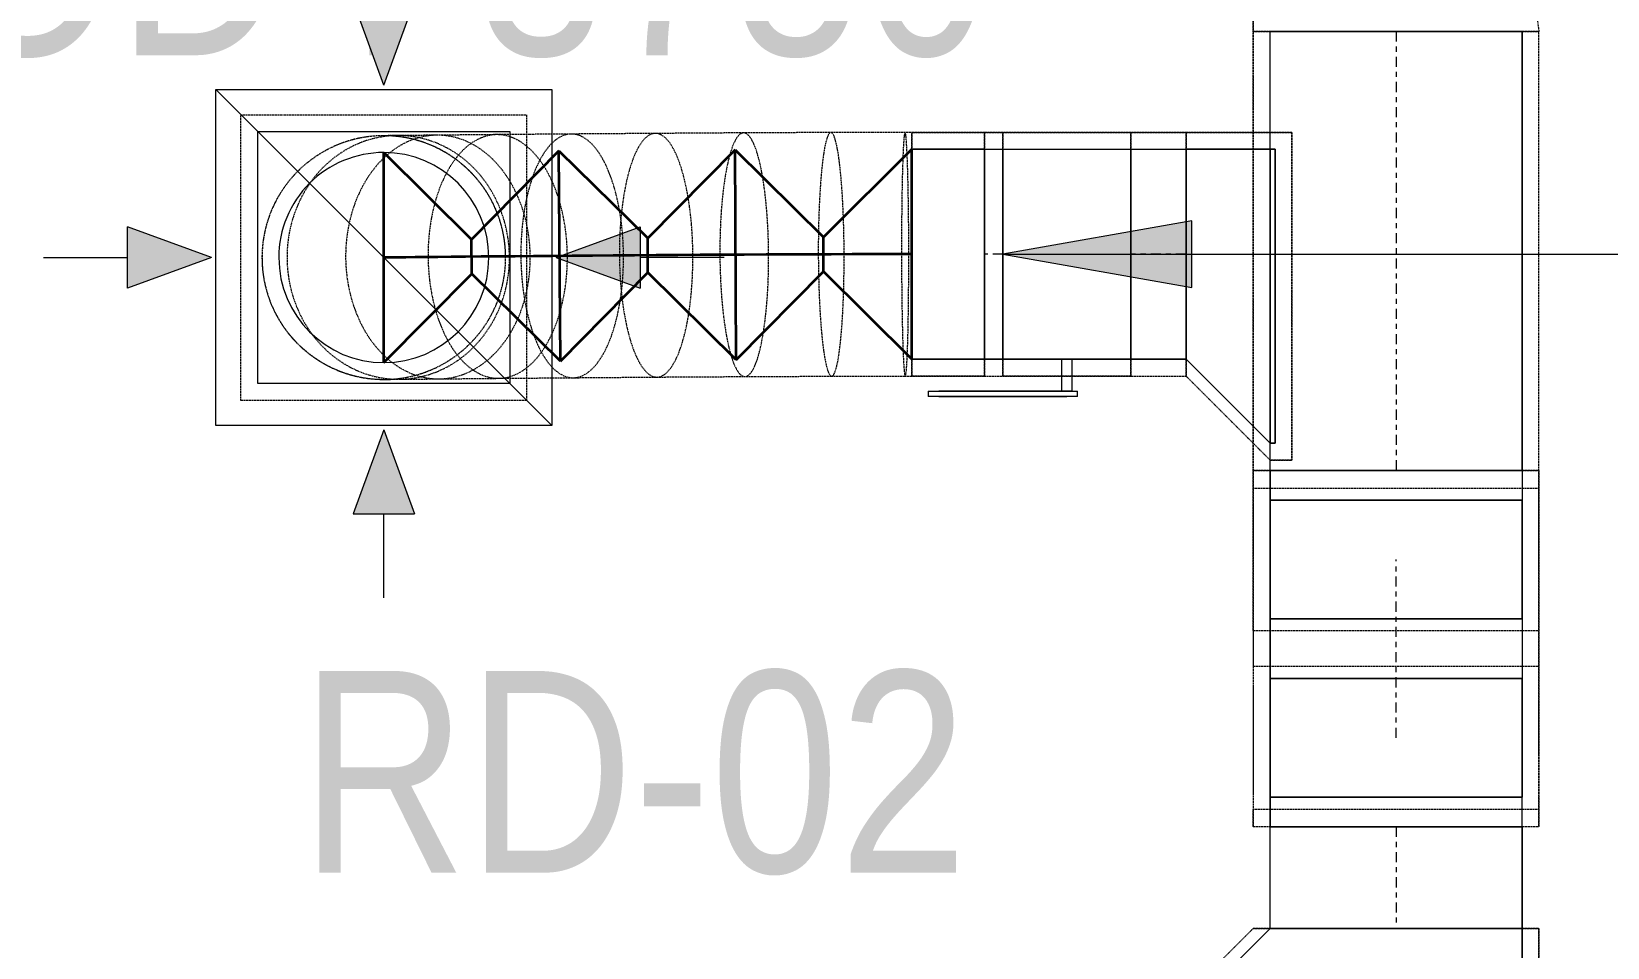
# Model space of a CAD drawing. Header units: inches. Extents: x -83664 to 20107, y -47222 to 19398.
# Drawn here: x -13098 to -11222, y -9261 to -8171 of the extents above; entities that cross this region are included whole.
import ezdxf

# ---------------------------------------------------------------- set-up
doc = ezdxf.new("R2010")
doc.units = ezdxf.units.IN
doc.header["$MEASUREMENT"] = 0
doc.linetypes.add('Center', pattern=[29.999999, 12, -6, 6, -6])
doc.linetypes.add('Hidden 0_50', pattern=[1.0584, 0.5292, -0.5292])
for name, color, linetype, lineweight in [('A-DETL-GENF', 7, 'Continuous', 9), ('G-ANNO-TEXT', 7, 'Continuous', 9), ('M-HVAC-CDFF', 7, 'Continuous', 9), ('M-HVAC-DUCT-CNTR', 7, 'Center', 9), ('M-HVAC-DUCT-IDEN', 7, 'Continuous', 18)]:
    doc.layers.add(name, color=color, linetype=linetype, lineweight=lineweight)
doc.layers.add('M-HVAC-DUCT', color=7, linetype='Continuous', lineweight=9, true_color=0xffe97f)
doc.layers.add('M-HVAC-DUCT-PATT', color=7, linetype='Continuous', lineweight=35, true_color=0x007f00)
doc.styles.add('Arial Narrow_21', font='ARIALN.TTF', dxfattribs={"height": 240})

# ---------------------------------------------------------------- blocks, each defined once
blk = doc.blocks.new('M_Rectangular Tap - Beveled - Standard-7235949-FIRST FLOOR AC CONDITIONING LAYOUT - PART A')
at = {"layer": 'M-HVAC-DUCT', "color": 6, "true_color": 0xff00ff}
for p, q in [((100, 150), (-6.096, 150)), ((-6.096, 150), (100, 150)), ((-6.096, 150), (-6.096, -250)), ((-6.096, -250), (-6.096, 150)), ((100, 150), (100, -150)), ((100, -150), (100, 150)), ((0, -250), (100, -150)), ((0, -250), (100, -150)), ((-6.096, -250), (0, -250)), ((0, -250), (-6.096, -250))]:
    blk.add_line(p, q, dxfattribs=at)
blk = doc.blocks.new('M_Rec Tap - Beveled - Standard-V107-FIRST FLOOR AC CONDITIONING LAYOUT - PART A')
at = {"layer": 'M-HVAC-DUCT', "color": 6, "true_color": 0xff00ff}
for p, q in [((100, 125), (-6.096, 125)), ((-6.096, 125), (100, 125)), ((-6.096, 125), (-6.096, -225)), ((-6.096, -225), (-6.096, 125)), ((100, 125), (100, -125)), ((100, -125), (100, 125)), ((0, -225), (100, -125)), ((0, -225), (100, -125)), ((-6.096, -225), (0, -225)), ((0, -225), (-6.096, -225))]:
    blk.add_line(p, q, dxfattribs=at)
blk = doc.blocks.new('TEMW-ME-DMP-Volume Control Damper - Standard-7399637-FIRST FLOOR AC CONDITIONING LAYOUT - PART A')
at = {"layer": 'M-HVAC-DUCT', "color": 6, "true_color": 0xff00ff}
for p, q in [((-165.1, 163.1), (-165.1, 169.4)), ((-152.4, 169.4), (-165.1, 169.4)), ((0, 169.4), (-152.4, 169.4)), ((-152.4, 169.4), (0, 169.4)), ((12.7, 169.4), (0, 169.4)), ((12.7, 169.4), (12.7, 163.1)), ((-165.1, 163.1), (-152.4, 163.1)), ((0, 163.1), (-152.4, 163.1)), ((-152.4, 163.1), (0, 163.1)), ((-6.4, 125), (-6.4, 163.1)), ((6.3, 163.1), (-6.4, 163.1)), ((6.3, 163.1), (-6.4, 163.1)), ((0, 163.1), (12.7, 163.1)), ((6.3, 163.1), (6.3, 125)), ((-76.2, 125), (-76.2, -125)), ((-76.2, -125), (-76.2, 125)), ((76.2, 125), (-76.2, 125)), ((-76.2, 125), (76.2, 125)), ((-76.2, 125), (76.2, 125)), ((-6.4, 125), (6.3, 125)), ((-6.4, 125), (6.3, 125)), ((76.2, 125), (76.2, -125)), ((76.2, -125), (76.2, 125)), ((-76.2, -125), (76.2, -125)), ((-76.2, -125), (76.2, -125)), ((-76.2, -125), (76.2, -125))]:
    blk.add_line(p, q, dxfattribs=at)
blk = doc.blocks.new('GCE-AT-Return Air Rectangular Diffuser - 300X300-7590694-FIRST FLOOR AC CONDITIONING LAYOUT - PART A')
at = {"layer": 'A-DETL-GENF', "true_color": 0xff00ff}
for points in [[(0, 205), (36.4, 305), (-36.4, 305)], [(-305, -36.4), (-205, 0), (-305, 36.4)], [(305, -36.4), (305, 36.4), (205, 0)], [(36.4, -305), (0, -205), (-36.4, -305)]]:
    blk.add_hatch(color=6, dxfattribs=at).paths.add_polyline_path(points)
at = {"layer": 'A-DETL-GENF', "color": 6, "true_color": 0xff00ff}
for p, q in [((0, 405), (0, 305)), ((0, 205), (-36.4, 305)), ((-36.4, 305), (36.4, 305)), ((0, 205), (36.4, 305)), ((-200, 200), (200, 200)), ((-200, -200), (-200, 200)), ((-200, 200), (200, -200)), ((200, 200), (200, -200)), ((-205, 0), (-305, 36.4)), ((-305, -36.4), (-305, 36.4)), ((205, 0), (305, 36.4)), ((305, 36.4), (305, -36.4)), ((405, 0), (305, 0)), ((-405, 0), (-305, 0)), ((-205, 0), (-305, -36.4)), ((205, 0), (305, -36.4)), ((200, -200), (-200, -200)), ((0, -205), (-36.4, -305)), ((0, -205), (36.4, -305)), ((-36.4, -305), (36.4, -305)), ((0, -405), (0, -305))]:
    blk.add_line(p, q, dxfattribs=at)
blk = doc.blocks.new('M_Rec to Rnd Transition - Angle - 60 Degree-V108-FIRST FLOOR AC CONDITIONING LAYOUT - PART A')
at = {"layer": 'M-HVAC-DUCT', "color": 6, "true_color": 0xff00ff}
for p, q in [((0, 125), (86.6, 125)), ((86.6, 125), (0, 125)), ((0, 125), (0, -125)), ((0, -125), (0, 125)), ((86.6, 0), (86.6, 125)), ((86.6, 0), (86.6, 125)), ((86.6, -125), (86.6, 0)), ((86.6, -125), (86.6, 0)), ((0, -125), (86.6, -125)), ((86.6, -125), (0, -125))]:
    blk.add_line(p, q, dxfattribs=at)
blk = doc.blocks.new('M_Rectangular to Round Transition - Angle - 45 Degree-V18-FIRST FLOOR AC CONDITIONING LAYOUT - PART A')
at = {"layer": 'M-HVAC-DUCT', "color": 6, "true_color": 0xff00ff}
for p, q in [((132090.8, 96619.9), (132090.8, 96919.9)), ((132090.8, 96919.9), (132390.8, 96919.9)), ((132390.8, 96919.9), (132390.8, 96619.9)), ((132390.8, 96619.9), (132090.8, 96619.9))]:
    blk.add_line(p, q, dxfattribs=at)
for start, end in [(90, 180), (0, 90), (180, 270), (270, 0)]:
    blk.add_arc((132240.8, 96769.9), 125, start, end, dxfattribs=at)
blk = doc.blocks.new('M_Rectangular Elbow - Radius - 0_75 W-7332053-FIRST FLOOR AC CONDITIONING LAYOUT - PART A')
at = {"layer": 'M-HVAC-DUCT', "color": 6, "true_color": 0xff00ff}
for p, q in [((139833.4, 89290.2), (139833.4, 89431.6)), ((139833.4, 89431.6), (140133.4, 89431.6)), ((139833.4, 89254.9), (139833.4, 89431.6)), ((140133.4, 89431.6), (140133.4, 89290.2)), ((140133.4, 89254.9), (140133.4, 89431.6)), ((140133.4, 89290.2), (139833.4, 89290.2)), ((139833.4, 89290.2), (139833.4, 89254.9)), ((140133.4, 89254.9), (140133.4, 89290.2)), ((139833.4, 89254.9), (140133.4, 89254.9)), ((140133.4, 89254.9), (139833.4, 89254.9))]:
    blk.add_line(p, q, dxfattribs=at)
blk = doc.blocks.new('TEMW-SMBZ-HO-BM-HVAC-00002_rvt-1-FIRST FLOOR AC CONDITIONING LAYOUT - PART A')
at = {"layer": 'M-HVAC-DUCT', "color": 6, "linetype": 'Hidden 0_50', "true_color": 0xff00ff}
for p, q in [((139813.4, 90576.4), (139813.4, 90201.4)), ((139813.4, 90201.4), (139813.4, 90576.4)), ((140103.4, 90576.4), (140153.4, 90201.4)), ((140103.4, 90576.4), (140153.4, 90201.4)), ((139813.4, 90201.4), (140153.4, 90201.4)), ((140153.4, 90201.4), (139813.4, 90201.4)), ((139813.4, 90201.4), (140153.4, 90201.4)), ((140153.4, 90201.4), (139813.4, 90201.4)), ((139813.4, 90201.4), (139813.4, 89679.1)), ((139813.4, 89679.1), (139813.4, 90201.4)), ((140153.4, 89679.1), (140153.4, 90201.4)), ((140153.4, 89679.1), (140153.4, 90201.4)), ((138608.5, 89762.4), (138608.5, 90102.4)), ((138608.5, 90102.4), (138948.5, 90102.4)), ((138948.5, 90102.4), (138948.5, 89762.4)), ((139206.8, 90080.8), (139101.7, 90080.1)), ((139310.6, 90081.2), (139206.8, 90080.8)), ((139398.9, 90081.4), (139310.6, 90081.2)), ((139407, 90081.4), (139398.9, 90081.4)), ((139407, 89791.4), (139407, 90081.4)), ((139407, 89791.4), (139407, 90081.4)), ((139493.6, 90081.4), (139407, 90081.4)), ((139407, 90081.4), (139493.6, 90081.4)), ((139407, 90081.4), (139407, 89936.4)), ((139407, 90081.4), (139407, 89936.4)), ((139493.6, 90081.4), (139493.6, 89791.4)), ((139493.6, 89791.4), (139493.6, 90081.4)), ((139515.5, 90081.4), (139493.6, 90081.4)), ((139493.6, 90081.4), (139515.5, 90081.4)), ((139493.6, 90081.4), (139493.6, 89791.4)), ((139493.6, 89791.4), (139493.6, 90081.4)), ((139515.5, 90081.4), (139515.5, 89791.4)), ((139515.5, 89791.4), (139515.5, 90081.4)), ((139667.9, 90081.4), (139515.5, 90081.4)), ((139515.5, 90081.4), (139515.5, 89791.4)), ((139515.5, 89791.4), (139515.5, 90081.4)), ((139515.5, 90081.4), (139667.9, 90081.4)), ((139667.9, 89791.4), (139667.9, 90081.4)), ((139667.9, 90081.4), (139667.9, 89791.4)), ((139667.9, 90081.4), (139667.9, 89791.4)), ((139667.9, 89791.4), (139667.9, 90081.4)), ((139733.4, 90081.4), (139667.9, 90081.4)), ((139667.9, 90081.4), (139733.4, 90081.4)), ((139733.4, 90081.4), (139859.5, 90081.4)), ((139733.4, 89791.4), (139733.4, 90081.4)), ((139733.4, 90081.4), (139733.4, 89791.4)), ((139859.5, 90081.4), (139733.4, 90081.4)), ((139733.4, 90081.4), (139733.4, 89791.4)), ((139733.4, 89791.4), (139733.4, 90081.4)), ((139859.5, 90081.4), (139859.5, 89691.4)), ((139859.5, 89691.4), (139859.5, 90081.4)), ((138794.2, 90077.6), (138777.1, 90077.4)), ((138841.6, 90078), (138794.3, 90077.6)), ((138912.8, 90078.7), (138841.6, 90078)), ((139001.6, 90079.4), (138912.8, 90078.7)), ((139101.7, 90080.1), (139001.6, 90079.4)), ((139407, 89936.4), (139407, 89791.4)), ((139407, 89936.4), (139407, 89791.4)), ((138780, 89787.4), (138797.1, 89787.6)), ((138797.1, 89787.6), (138844.3, 89788)), ((138844.3, 89788), (138915.4, 89788.7)), ((138915.3, 89788.7), (139003.9, 89789.4)), ((139003.9, 89789.4), (139103.6, 89790.2)), ((139103.6, 89790.2), (139208.3, 89790.8)), ((139208.3, 89790.8), (139311.6, 89791.2)), ((139311.5, 89791.2), (139399.2, 89791.4)), ((139399.2, 89791.4), (139407, 89791.4)), ((139493.6, 89791.4), (139407, 89791.4)), ((139407, 89791.4), (139493.6, 89791.4)), ((139493.6, 89791.4), (139515.5, 89791.4)), ((139493.6, 89791.4), (139515.5, 89791.4)), ((139515.5, 89791.4), (139667.9, 89791.4)), ((139667.9, 89791.4), (139515.5, 89791.4)), ((139667.9, 89791.4), (139733.4, 89791.4)), ((139667.9, 89791.4), (139733.4, 89791.4)), ((139833.4, 89691.4), (139733.4, 89791.4)), ((139733.4, 89791.4), (139833.4, 89691.4)), ((138948.5, 89762.4), (138608.5, 89762.4)), ((139859.5, 89691.4), (139833.4, 89691.4)), ((139833.4, 89691.4), (139859.5, 89691.4)), ((139813.4, 89679.1), (140153.4, 89679.1)), ((140153.4, 89679.1), (139813.4, 89679.1)), ((139813.4, 89657.9), (139813.4, 89679.1)), ((139813.4, 89679.1), (139813.4, 89488.2)), ((140153.4, 89679.1), (139813.4, 89679.1)), ((140153.4, 89679.1), (139813.4, 89679.1)), ((140153.4, 89488.2), (140153.4, 89679.1)), ((140153.4, 89679.1), (140153.4, 89657.9)), ((139813.4, 89488.2), (139813.4, 89657.9)), ((139813.4, 89657.9), (140153.4, 89657.9)), ((139813.4, 89657.9), (139813.4, 89445.8)), ((139813.4, 89488.2), (139813.4, 89657.9)), ((139813.4, 89657.9), (140153.4, 89657.9)), ((140153.4, 89657.9), (140153.4, 89488.2)), ((140153.4, 89445.8), (140153.4, 89657.9)), ((140153.4, 89657.9), (140153.4, 89488.2)), ((140153.4, 89488.2), (139813.4, 89488.2)), ((139813.4, 89488.2), (139813.4, 89276.1)), ((140153.4, 89488.2), (139813.4, 89488.2)), ((140153.4, 89488.2), (140153.4, 89276.1)), ((139813.4, 89445.8), (139813.4, 89254.9)), ((139813.4, 89445.8), (139813.4, 89276.1)), ((140153.4, 89445.8), (139813.4, 89445.8)), ((140153.4, 89445.8), (139813.4, 89445.8)), ((139813.4, 89445.8), (139813.4, 89276.1)), ((140153.4, 89276.1), (140153.4, 89445.8)), ((140153.4, 89254.9), (140153.4, 89445.8)), ((140153.4, 89276.1), (140153.4, 89445.8)), ((139813.4, 89254.9), (139813.4, 89276.1)), ((139813.4, 89276.1), (140153.4, 89276.1)), ((139813.4, 89276.1), (140153.4, 89276.1)), ((140153.4, 89276.1), (140153.4, 89254.9)), ((140153.4, 89254.9), (139813.4, 89254.9)), ((140153.4, 89254.9), (139813.4, 89254.9)), ((139713.4, 89034), (139813.4, 89134)), ((139813.4, 89134), (139713.4, 89034)), ((139813.4, 89134), (140153.4, 89134)), ((140153.4, 89134), (139813.4, 89134)), ((140153.4, 89134), (140153.4, 89007.9)), ((140153.4, 89007.9), (140153.4, 89134))]:
    blk.add_line(p, q, dxfattribs=at)
at = {"layer": 'M-HVAC-DUCT', "color": 6, "true_color": 0xff00ff}
for p, q in [((140133.4, 90201.4), (139833.4, 90201.4)), ((139833.4, 90201.4), (140133.4, 90201.4)), ((139833.4, 89679.1), (139833.4, 90201.4)), ((139833.4, 89679.1), (139833.4, 90201.4)), ((140133.4, 90201.4), (140133.4, 89679.1)), ((140133.4, 89679.1), (140133.4, 90201.4)), ((139493.6, 89811.4), (139493.6, 90061.4)), ((139493.6, 90061.4), (139493.6, 89811.4)), ((139493.6, 90061.4), (139515.5, 90061.4)), ((139493.6, 90061.4), (139515.5, 90061.4)), ((139515.5, 89811.4), (139515.5, 90061.4)), ((139515.5, 90061.4), (139515.5, 89811.4)), ((139667.9, 89811.4), (139667.9, 90061.4)), ((139667.9, 90061.4), (139667.9, 89811.4)), ((139667.9, 90061.4), (139733.4, 90061.4)), ((139667.9, 90061.4), (139733.4, 90061.4)), ((139733.4, 89811.4), (139733.4, 90061.4)), ((139733.4, 90061.4), (139733.4, 89811.4)), ((139833.4, 90061.4), (139833.4, 89711.4)), ((139833.4, 90061.4), (139839.5, 90061.4)), ((139839.5, 90061.4), (139833.4, 90061.4)), ((139833.4, 89711.4), (139833.4, 90061.4)), ((139839.5, 90061.4), (139839.5, 89711.4)), ((139839.5, 89711.4), (139839.5, 90061.4)), ((139515.5, 89811.4), (139493.6, 89811.4)), ((139493.6, 89811.4), (139515.5, 89811.4)), ((139733.4, 89811.4), (139667.9, 89811.4)), ((139667.9, 89811.4), (139733.4, 89811.4)), ((139839.5, 89711.4), (139833.4, 89711.4)), ((139833.4, 89711.4), (139839.5, 89711.4)), ((140133.4, 89679.1), (139833.4, 89679.1)), ((139833.4, 89679.1), (140133.4, 89679.1)), ((139833.4, 89502.4), (139833.4, 89643.8)), ((139833.4, 89643.8), (140133.4, 89643.8)), ((139833.4, 89643.8), (139833.4, 89431.6)), ((140133.4, 89643.8), (140133.4, 89502.4)), ((140133.4, 89643.8), (140133.4, 89431.6)), ((140133.4, 89502.4), (139833.4, 89502.4)), ((139833.4, 89290.2), (139833.4, 89502.4)), ((140133.4, 89502.4), (140133.4, 89290.2)), ((140133.4, 89431.6), (139833.4, 89431.6)), ((139833.4, 89431.6), (139833.4, 89290.2)), ((140133.4, 89290.2), (140133.4, 89431.6)), ((139833.4, 89290.2), (140133.4, 89290.2)), ((140133.4, 89254.9), (139833.4, 89254.9)), ((139833.4, 89254.9), (140133.4, 89254.9)), ((139833.4, 89134), (139833.4, 89254.9)), ((139833.4, 89134), (139833.4, 89254.9)), ((140133.4, 89254.9), (140133.4, 89134)), ((140133.4, 89134), (140133.4, 89254.9)), ((140133.4, 89134), (139833.4, 89134)), ((139833.4, 89134), (140133.4, 89134))]:
    blk.add_line(p, q, dxfattribs=at)
at = {"layer": 'M-HVAC-DUCT', "color": 6, "linetype": 'Hidden 0_50', "true_color": 0xff00ff}
for start, end in [(90.4202, 270.4202), (90, 180), (270.4202, 90.4202), (0, 90), (180, 270), (270, 0)]:
    blk.add_arc((138778.5, 89932.4), 145, start, end, dxfattribs=at)
for points in [[(139206.8, 90080.8), (139204.2, 90080.8), (139199.2, 90077.4), (139192.2, 90062.8), (139186.3, 90039.4), (139181.7, 90009.1), (139179, 89973.7), (139178.2, 89935.7), (139179.4, 89897.8), (139182.5, 89862.4), (139187.3, 89832), (139193.5, 89808.7), (139200.7, 89794.1), (139205.7, 89790.8), (139208.3, 89790.8)], [(139208.3, 89790.8), (139210.8, 89790.8), (139215.9, 89794.1), (139222.9, 89808.8), (139228.8, 89832.1), (139233.3, 89862.5), (139236.1, 89897.9), (139236.9, 89935.9), (139235.7, 89973.8), (139232.6, 90009.2), (139227.8, 90039.6), (139221.6, 90062.8), (139214.4, 90077.5), (139209.3, 90080.8), (139206.8, 90080.8)], [(139310.6, 90081.2), (139309.3, 90081.2), (139306.6, 90077.9), (139302.9, 90063.2), (139299.8, 90039.9), (139297.4, 90009.6), (139295.9, 89974.2), (139295.5, 89936.2), (139296.2, 89898.3), (139297.8, 89862.9), (139300.4, 89832.5), (139303.7, 89809.2), (139307.5, 89794.6), (139310.2, 89791.2), (139311.5, 89791.2)], [(139311.5, 89791.2), (139312.9, 89791.2), (139315.6, 89794.6), (139319.3, 89809.2), (139322.4, 89832.6), (139324.8, 89862.9), (139326.2, 89898.3), (139326.6, 89936.3), (139326, 89974.2), (139324.3, 90009.6), (139321.8, 90040), (139318.5, 90063.3), (139314.7, 90077.9), (139312, 90081.2), (139310.6, 90081.2)], [(139398.9, 90081.4), (139398.6, 90081.4), (139397.8, 90078.1), (139396.8, 90063.4), (139395.9, 90040.1), (139395.2, 90009.7), (139394.8, 89974.4), (139394.7, 89936.4), (139394.9, 89898.5), (139395.4, 89863.1), (139396.1, 89832.7), (139397, 89809.4), (139398.1, 89794.7), (139398.8, 89791.4), (139399.2, 89791.4)], [(139399.2, 89791.4), (139399.6, 89791.4), (139400.3, 89794.7), (139401.4, 89809.4), (139402.3, 89832.7), (139402.9, 89863.1), (139403.3, 89898.5), (139403.5, 89936.4), (139403.3, 89974.4), (139402.8, 90009.7), (139402.1, 90040.1), (139401.1, 90063.4), (139400.1, 90078.1), (139399.3, 90081.4), (139398.9, 90081.4)], [(138777.5, 90077.4), (138764.8, 90077.3), (138739.5, 90073.8), (138704.3, 90058.9), (138674.1, 90035.4), (138651, 90004.8), (138636.6, 89969.3), (138631.9, 89931.3), (138637.1, 89893.4), (138652, 89858.2), (138675.6, 89828), (138706.1, 89804.9), (138741.6, 89790.5), (138766.9, 89787.3), (138779.6, 89787.4)], [(138794.6, 90077.6), (138783, 90077.5), (138760, 90074), (138727.8, 90059.1), (138700.2, 90035.6), (138679.2, 90005.1), (138666, 89969.6), (138661.8, 89931.6), (138666.6, 89893.7), (138680.3, 89858.4), (138701.8, 89828.2), (138729.7, 89805.1), (138762.1, 89790.7), (138785.2, 89787.5), (138796.8, 89787.6)], [(138841.8, 90078), (138832.2, 90078), (138813.1, 90074.5), (138786.4, 90059.7), (138763.6, 90036.2), (138746.2, 90005.7), (138735.3, 89970.3), (138731.8, 89932.3), (138735.9, 89894.4), (138747.3, 89859.1), (138765.2, 89828.8), (138788.4, 89805.7), (138815.3, 89791.2), (138834.5, 89788), (138844.1, 89788)], [(138779.6, 89787.4), (138792.2, 89787.5), (138817.5, 89791), (138852.8, 89805.9), (138883, 89829.5), (138906.1, 89860), (138920.5, 89895.5), (138925.2, 89933.5), (138919.9, 89971.4), (138905, 90006.7), (138881.5, 90036.9), (138850.9, 90060), (138815.4, 90074.4), (138790.1, 90077.5), (138777.5, 90077.4)], [(138796.8, 89787.6), (138808.3, 89787.7), (138831.4, 89791.2), (138863.6, 89806.1), (138891.1, 89829.6), (138912.2, 89860.1), (138925.3, 89895.5), (138929.6, 89933.5), (138924.7, 89971.5), (138911.1, 90006.7), (138889.6, 90037), (138861.7, 90060.1), (138829.3, 90074.5), (138806.2, 90077.7), (138794.6, 90077.6)], [(138913, 90078.7), (138905.7, 90078.6), (138891.3, 90075.2), (138871.2, 90060.5), (138854, 90037), (138840.9, 90006.6), (138832.8, 89971.2), (138830.2, 89933.2), (138833.4, 89895.3), (138842, 89859.9), (138855.6, 89829.6), (138873.1, 89806.4), (138893.5, 89791.9), (138907.9, 89788.6), (138915.2, 89788.7)], [(138844.1, 89788), (138853.7, 89788.1), (138872.8, 89791.6), (138899.5, 89806.4), (138922.3, 89829.9), (138939.8, 89860.3), (138950.6, 89895.8), (138954.1, 89933.8), (138950, 89971.7), (138938.6, 90007), (138920.7, 90037.3), (138897.5, 90060.4), (138870.6, 90074.9), (138851.5, 90078.1), (138841.8, 90078)], [(138915.2, 89788.7), (138922.5, 89788.7), (138936.9, 89792.1), (138957, 89806.9), (138974.2, 89830.3), (138987.3, 89860.8), (138995.4, 89896.2), (138998, 89934.2), (138994.8, 89972.1), (138986.2, 90007.4), (138972.6, 90037.7), (138955, 90060.9), (138934.7, 90075.5), (138920.2, 90078.7), (138913, 90078.7)], [(139001.7, 90079.4), (138996.3, 90079.4), (138985.7, 90076), (138970.9, 90061.3), (138958.3, 90037.9), (138948.7, 90007.5), (138942.8, 89972.1), (138940.9, 89934.1), (138943.3, 89896.2), (138949.8, 89860.8), (138959.8, 89830.5), (138972.8, 89807.3), (138987.8, 89792.7), (138998.5, 89789.4), (139003.8, 89789.4)], [(139003.8, 89789.4), (139009.2, 89789.4), (139019.8, 89792.8), (139034.6, 89807.6), (139047.2, 89830.9), (139056.8, 89861.3), (139062.7, 89896.8), (139064.5, 89934.7), (139062.2, 89972.7), (139055.7, 90008), (139045.7, 90038.3), (139032.7, 90061.6), (139017.7, 90076.2), (139007, 90079.4), (139001.7, 90079.4)], [(139101.7, 90080.1), (139097.9, 90080.1), (139090.3, 90076.8), (139079.7, 90062.1), (139070.7, 90038.7), (139063.9, 90008.3), (139059.7, 89972.9), (139058.4, 89935), (139060.2, 89897), (139064.8, 89861.7), (139072, 89831.3), (139081.4, 89808.1), (139092.1, 89793.4), (139099.8, 89790.1), (139103.6, 89790.2)], [(139103.6, 89790.2), (139107.4, 89790.2), (139115, 89793.5), (139125.6, 89808.2), (139134.6, 89831.6), (139141.5, 89862), (139145.6, 89897.4), (139146.9, 89935.3), (139145.2, 89973.3), (139140.5, 90008.6), (139133.3, 90039), (139124, 90062.3), (139113.2, 90076.9), (139105.6, 90080.2), (139101.7, 90080.1)]]:
    blk.add_open_spline(points, degree=3, dxfattribs=at)
at = {"layer": 'M-HVAC-DUCT-CNTR', "color": 6, "true_color": 0xff00ff}
for p, q in [((139983.4, 90201.4), (139983.4, 89679.1)), ((139515.5, 89936.4), (139493.6, 89936.4)), ((139733.4, 89936.4), (139667.9, 89936.4)), ((139983.4, 89360.9), (139983.4, 89573.1)), ((139983.4, 89254.9), (139983.4, 89134))]:
    blk.add_line(p, q, dxfattribs=at)
at = {"layer": 'M-HVAC-DUCT-CNTR', "color": 6, "linetype": 'Continuous', "lineweight": 35, "true_color": 0xff00ff}
blk.add_open_spline([(139407, 89936.4), (139167, 89936.4), (138778.5, 89932.4), (138778.5, 89932.4)], degree=3, dxfattribs=at)
at = {"layer": 'M-HVAC-DUCT-PATT', "color": 6, "true_color": 0xff00ff}
for p, q in [((138778.5, 89807.4), (138778.5, 90057.4)), ((138778.5, 90057.4), (138883, 89953.7)), ((138987, 90059.3), (138883, 89953.7)), ((138989, 89809.3), (138987, 90059.3)), ((138989, 89809.3), (138987, 90059.3)), ((138987, 90059.3), (139092.6, 89955.3)), ((139196.7, 90060.7), (139092.6, 89955.3)), ((139198.1, 89810.7), (139196.7, 90060.7)), ((139198.1, 89810.7), (139196.7, 90060.7)), ((139196.7, 90060.7), (139301.7, 89956.5)), ((139407, 90061.4), (139301.7, 89956.5)), ((139407, 89811.4), (139407, 90061.4)), ((139407, 89811.4), (139407, 90061.4)), ((138883.4, 89913.2), (138883, 89953.7)), ((139092.9, 89914.8), (139092.6, 89955.3)), ((139301.9, 89916), (139301.7, 89956.5)), ((138778.5, 89807.4), (138883.4, 89913.2)), ((138989, 89809.3), (138883.4, 89913.2)), ((138989, 89809.3), (139092.9, 89914.8)), ((139198.1, 89810.7), (139092.9, 89914.8)), ((139198.1, 89810.7), (139301.9, 89916)), ((139407, 89811.4), (139301.9, 89916))]:
    blk.add_line(p, q, dxfattribs=at)
at = {"layer": 'M-HVAC-CDFF', "color": 6, "linetype": 'Hidden 0_50', "lineweight": 9, "true_color": 0xff00ff}
blk.add_blockref('GCE-AT-Return Air Rectangular Diffuser - 300X300-7590694-FIRST FLOOR AC CONDITIONING LAYOUT - PART A', (138778.5, 89932.4), dxfattribs=at)
at = {"layer": 'M-HVAC-DUCT', "color": 6, "linetype": 'Hidden 0_50', "lineweight": 9, "true_color": 0xff00ff, "rotation": 180}
for name, p in [('M_Rectangular to Round Transition - Angle - 45 Degree-V18-FIRST FLOOR AC CONDITIONING LAYOUT - PART A', (271019.3, 186702.3)), ('M_Rec to Rnd Transition - Angle - 60 Degree-V108-FIRST FLOOR AC CONDITIONING LAYOUT - PART A', (139493.6, 89936.4))]:
    blk.add_blockref(name, p, dxfattribs=at)
at = {"layer": 'M-HVAC-DUCT', "color": 6, "linetype": 'Hidden 0_50', "lineweight": 9, "true_color": 0xff00ff, "extrusion": (0, 0, -1)}
for name, p, rotation in [('TEMW-ME-DMP-Volume Control Damper - Standard-7399637-FIRST FLOOR AC CONDITIONING LAYOUT - PART A', (-139591.7, 89936.4), 180), ('M_Rectangular Elbow - Radius - 0_75 W-7332053-FIRST FLOOR AC CONDITIONING LAYOUT - PART A', (0, 178934), 180), ('M_Rectangular Tap - Beveled - Standard-7235949-FIRST FLOOR AC CONDITIONING LAYOUT - PART A', (-139983.4, 89034), 90)]:
    blk.add_blockref(name, p, dxfattribs=dict(at, rotation=rotation))
blk.add_blockref('M_Rec Tap - Beveled - Standard-V107-FIRST FLOOR AC CONDITIONING LAYOUT - PART A', (-139833.4, 89936.4), dxfattribs=at)
at = {"layer": 'M-HVAC-DUCT', "color": 6, "linetype": 'Hidden 0_50', "lineweight": 9, "true_color": 0xff00ff}
blk.add_blockref('M_Rectangular Elbow - Radius - 0_75 W-7332053-FIRST FLOOR AC CONDITIONING LAYOUT - PART A', (0, 0), dxfattribs=at)
blk = doc.blocks.new('TEMW-SMBZ-HO-BM-HVAC-00002_rvt-2-FIRST FLOOR AC CONDITIONING LAYOUT - PART A')
at = {"layer": 'M-HVAC-DUCT', "color": 6, "linetype": 'Hidden 0_50', "true_color": 0xff00ff}
for p, q in [((139813.4, 90576.4), (139813.4, 90201.4)), ((139813.4, 90201.4), (139813.4, 90576.4)), ((140103.4, 90576.4), (140153.4, 90201.4)), ((140103.4, 90576.4), (140153.4, 90201.4)), ((139813.4, 90201.4), (140153.4, 90201.4)), ((140153.4, 90201.4), (139813.4, 90201.4)), ((139813.4, 90201.4), (140153.4, 90201.4)), ((140153.4, 90201.4), (139813.4, 90201.4)), ((139813.4, 90201.4), (139813.4, 89679.1)), ((139813.4, 89679.1), (139813.4, 90201.4)), ((140153.4, 89679.1), (140153.4, 90201.4)), ((140153.4, 89679.1), (140153.4, 90201.4)), ((138608.5, 89762.4), (138608.5, 90102.4)), ((138608.5, 90102.4), (138948.5, 90102.4)), ((138948.5, 90102.4), (138948.5, 89762.4)), ((139206.8, 90080.8), (139101.7, 90080.1)), ((139310.6, 90081.2), (139206.8, 90080.8)), ((139398.9, 90081.4), (139310.6, 90081.2)), ((139407, 90081.4), (139398.9, 90081.4)), ((139407, 89791.4), (139407, 90081.4)), ((139407, 89791.4), (139407, 90081.4)), ((139493.6, 90081.4), (139407, 90081.4)), ((139407, 90081.4), (139493.6, 90081.4)), ((139407, 90081.4), (139407, 89936.4)), ((139407, 90081.4), (139407, 89936.4)), ((139493.6, 90081.4), (139493.6, 89791.4)), ((139493.6, 89791.4), (139493.6, 90081.4)), ((139515.5, 90081.4), (139493.6, 90081.4)), ((139493.6, 90081.4), (139515.5, 90081.4)), ((139493.6, 90081.4), (139493.6, 89791.4)), ((139493.6, 89791.4), (139493.6, 90081.4)), ((139515.5, 90081.4), (139515.5, 89791.4)), ((139515.5, 89791.4), (139515.5, 90081.4)), ((139667.9, 90081.4), (139515.5, 90081.4)), ((139515.5, 90081.4), (139515.5, 89791.4)), ((139515.5, 89791.4), (139515.5, 90081.4)), ((139515.5, 90081.4), (139667.9, 90081.4)), ((139667.9, 89791.4), (139667.9, 90081.4)), ((139667.9, 90081.4), (139667.9, 89791.4)), ((139667.9, 90081.4), (139667.9, 89791.4)), ((139667.9, 89791.4), (139667.9, 90081.4)), ((139733.4, 90081.4), (139667.9, 90081.4)), ((139667.9, 90081.4), (139733.4, 90081.4)), ((139733.4, 90081.4), (139859.5, 90081.4)), ((139733.4, 89791.4), (139733.4, 90081.4)), ((139733.4, 90081.4), (139733.4, 89791.4)), ((139859.5, 90081.4), (139733.4, 90081.4)), ((139733.4, 90081.4), (139733.4, 89791.4)), ((139733.4, 89791.4), (139733.4, 90081.4)), ((139859.5, 90081.4), (139859.5, 89691.4)), ((139859.5, 89691.4), (139859.5, 90081.4)), ((138794.2, 90077.6), (138777.1, 90077.4)), ((138841.6, 90078), (138794.3, 90077.6)), ((138912.8, 90078.7), (138841.6, 90078)), ((139001.6, 90079.4), (138912.8, 90078.7)), ((139101.7, 90080.1), (139001.6, 90079.4)), ((139407, 89936.4), (139407, 89791.4)), ((139407, 89936.4), (139407, 89791.4)), ((138780, 89787.4), (138797.1, 89787.6)), ((138797.1, 89787.6), (138844.3, 89788)), ((138844.3, 89788), (138915.4, 89788.7)), ((138915.3, 89788.7), (139003.9, 89789.4)), ((139003.9, 89789.4), (139103.6, 89790.2)), ((139103.6, 89790.2), (139208.3, 89790.8)), ((139208.3, 89790.8), (139311.6, 89791.2)), ((139311.5, 89791.2), (139399.2, 89791.4)), ((139399.2, 89791.4), (139407, 89791.4)), ((139493.6, 89791.4), (139407, 89791.4)), ((139407, 89791.4), (139493.6, 89791.4)), ((139493.6, 89791.4), (139515.5, 89791.4)), ((139493.6, 89791.4), (139515.5, 89791.4)), ((139515.5, 89791.4), (139667.9, 89791.4)), ((139667.9, 89791.4), (139515.5, 89791.4)), ((139667.9, 89791.4), (139733.4, 89791.4)), ((139667.9, 89791.4), (139733.4, 89791.4)), ((139833.4, 89691.4), (139733.4, 89791.4)), ((139733.4, 89791.4), (139833.4, 89691.4)), ((138948.5, 89762.4), (138608.5, 89762.4)), ((139859.5, 89691.4), (139833.4, 89691.4)), ((139833.4, 89691.4), (139859.5, 89691.4)), ((139813.4, 89679.1), (140153.4, 89679.1)), ((140153.4, 89679.1), (139813.4, 89679.1)), ((139813.4, 89657.9), (139813.4, 89679.1)), ((139813.4, 89679.1), (139813.4, 89488.2)), ((140153.4, 89679.1), (139813.4, 89679.1)), ((140153.4, 89679.1), (139813.4, 89679.1)), ((140153.4, 89488.2), (140153.4, 89679.1)), ((140153.4, 89679.1), (140153.4, 89657.9)), ((139813.4, 89488.2), (139813.4, 89657.9)), ((139813.4, 89657.9), (140153.4, 89657.9)), ((139813.4, 89657.9), (139813.4, 89445.8)), ((139813.4, 89488.2), (139813.4, 89657.9)), ((139813.4, 89657.9), (140153.4, 89657.9)), ((140153.4, 89657.9), (140153.4, 89488.2)), ((140153.4, 89445.8), (140153.4, 89657.9)), ((140153.4, 89657.9), (140153.4, 89488.2)), ((140153.4, 89488.2), (139813.4, 89488.2)), ((139813.4, 89488.2), (139813.4, 89276.1)), ((140153.4, 89488.2), (139813.4, 89488.2)), ((140153.4, 89488.2), (140153.4, 89276.1)), ((139813.4, 89445.8), (139813.4, 89254.9)), ((139813.4, 89445.8), (139813.4, 89276.1)), ((140153.4, 89445.8), (139813.4, 89445.8)), ((140153.4, 89445.8), (139813.4, 89445.8)), ((139813.4, 89445.8), (139813.4, 89276.1)), ((140153.4, 89276.1), (140153.4, 89445.8)), ((140153.4, 89254.9), (140153.4, 89445.8)), ((140153.4, 89276.1), (140153.4, 89445.8)), ((139813.4, 89254.9), (139813.4, 89276.1)), ((139813.4, 89276.1), (140153.4, 89276.1)), ((139813.4, 89276.1), (140153.4, 89276.1)), ((140153.4, 89276.1), (140153.4, 89254.9)), ((140153.4, 89254.9), (139813.4, 89254.9)), ((140153.4, 89254.9), (139813.4, 89254.9)), ((139713.4, 89034), (139813.4, 89134)), ((139813.4, 89134), (139713.4, 89034)), ((139813.4, 89134), (140153.4, 89134)), ((140153.4, 89134), (139813.4, 89134)), ((140153.4, 89134), (140153.4, 89007.9)), ((140153.4, 89007.9), (140153.4, 89134))]:
    blk.add_line(p, q, dxfattribs=at)
at = {"layer": 'M-HVAC-DUCT', "color": 6, "true_color": 0xff00ff}
for p, q in [((140133.4, 90201.4), (139833.4, 90201.4)), ((139833.4, 90201.4), (140133.4, 90201.4)), ((139833.4, 89679.1), (139833.4, 90201.4)), ((139833.4, 89679.1), (139833.4, 90201.4)), ((140133.4, 90201.4), (140133.4, 89679.1)), ((140133.4, 89679.1), (140133.4, 90201.4)), ((139493.6, 89811.4), (139493.6, 90061.4)), ((139493.6, 90061.4), (139493.6, 89811.4)), ((139493.6, 90061.4), (139515.5, 90061.4)), ((139493.6, 90061.4), (139515.5, 90061.4)), ((139515.5, 89811.4), (139515.5, 90061.4)), ((139515.5, 90061.4), (139515.5, 89811.4)), ((139667.9, 89811.4), (139667.9, 90061.4)), ((139667.9, 90061.4), (139667.9, 89811.4)), ((139667.9, 90061.4), (139733.4, 90061.4)), ((139667.9, 90061.4), (139733.4, 90061.4)), ((139733.4, 89811.4), (139733.4, 90061.4)), ((139733.4, 90061.4), (139733.4, 89811.4)), ((139833.4, 90061.4), (139833.4, 89711.4)), ((139833.4, 90061.4), (139839.5, 90061.4)), ((139839.5, 90061.4), (139833.4, 90061.4)), ((139833.4, 89711.4), (139833.4, 90061.4)), ((139839.5, 90061.4), (139839.5, 89711.4)), ((139839.5, 89711.4), (139839.5, 90061.4)), ((139515.5, 89811.4), (139493.6, 89811.4)), ((139493.6, 89811.4), (139515.5, 89811.4)), ((139733.4, 89811.4), (139667.9, 89811.4)), ((139667.9, 89811.4), (139733.4, 89811.4)), ((139839.5, 89711.4), (139833.4, 89711.4)), ((139833.4, 89711.4), (139839.5, 89711.4)), ((140133.4, 89679.1), (139833.4, 89679.1)), ((139833.4, 89679.1), (140133.4, 89679.1)), ((139833.4, 89502.4), (139833.4, 89643.8)), ((139833.4, 89643.8), (140133.4, 89643.8)), ((139833.4, 89643.8), (139833.4, 89431.6)), ((140133.4, 89643.8), (140133.4, 89502.4)), ((140133.4, 89643.8), (140133.4, 89431.6)), ((140133.4, 89502.4), (139833.4, 89502.4)), ((139833.4, 89290.2), (139833.4, 89502.4)), ((140133.4, 89502.4), (140133.4, 89290.2)), ((140133.4, 89431.6), (139833.4, 89431.6)), ((139833.4, 89431.6), (139833.4, 89290.2)), ((140133.4, 89290.2), (140133.4, 89431.6)), ((139833.4, 89290.2), (140133.4, 89290.2)), ((140133.4, 89254.9), (139833.4, 89254.9)), ((139833.4, 89254.9), (140133.4, 89254.9)), ((139833.4, 89134), (139833.4, 89254.9)), ((139833.4, 89134), (139833.4, 89254.9)), ((140133.4, 89254.9), (140133.4, 89134)), ((140133.4, 89134), (140133.4, 89254.9)), ((140133.4, 89134), (139833.4, 89134)), ((139833.4, 89134), (140133.4, 89134))]:
    blk.add_line(p, q, dxfattribs=at)
at = {"layer": 'M-HVAC-DUCT', "color": 6, "linetype": 'Hidden 0_50', "true_color": 0xff00ff}
for start, end in [(90.4202, 270.4202), (90, 180), (270.4202, 90.4202), (0, 90), (180, 270), (270, 0)]:
    blk.add_arc((138778.5, 89932.4), 145, start, end, dxfattribs=at)
for points in [[(139206.8, 90080.8), (139204.2, 90080.8), (139199.2, 90077.4), (139192.2, 90062.8), (139186.3, 90039.4), (139181.7, 90009.1), (139179, 89973.7), (139178.2, 89935.7), (139179.4, 89897.8), (139182.5, 89862.4), (139187.3, 89832), (139193.5, 89808.7), (139200.7, 89794.1), (139205.7, 89790.8), (139208.3, 89790.8)], [(139208.3, 89790.8), (139210.8, 89790.8), (139215.9, 89794.1), (139222.9, 89808.8), (139228.8, 89832.1), (139233.3, 89862.5), (139236.1, 89897.9), (139236.9, 89935.9), (139235.7, 89973.8), (139232.6, 90009.2), (139227.8, 90039.6), (139221.6, 90062.8), (139214.4, 90077.5), (139209.3, 90080.8), (139206.8, 90080.8)], [(139310.6, 90081.2), (139309.3, 90081.2), (139306.6, 90077.9), (139302.9, 90063.2), (139299.8, 90039.9), (139297.4, 90009.6), (139295.9, 89974.2), (139295.5, 89936.2), (139296.2, 89898.3), (139297.8, 89862.9), (139300.4, 89832.5), (139303.7, 89809.2), (139307.5, 89794.6), (139310.2, 89791.2), (139311.5, 89791.2)], [(139311.5, 89791.2), (139312.9, 89791.2), (139315.6, 89794.6), (139319.3, 89809.2), (139322.4, 89832.6), (139324.8, 89862.9), (139326.2, 89898.3), (139326.6, 89936.3), (139326, 89974.2), (139324.3, 90009.6), (139321.8, 90040), (139318.5, 90063.3), (139314.7, 90077.9), (139312, 90081.2), (139310.6, 90081.2)], [(139398.9, 90081.4), (139398.6, 90081.4), (139397.8, 90078.1), (139396.8, 90063.4), (139395.9, 90040.1), (139395.2, 90009.7), (139394.8, 89974.4), (139394.7, 89936.4), (139394.9, 89898.5), (139395.4, 89863.1), (139396.1, 89832.7), (139397, 89809.4), (139398.1, 89794.7), (139398.8, 89791.4), (139399.2, 89791.4)], [(139399.2, 89791.4), (139399.6, 89791.4), (139400.3, 89794.7), (139401.4, 89809.4), (139402.3, 89832.7), (139402.9, 89863.1), (139403.3, 89898.5), (139403.5, 89936.4), (139403.3, 89974.4), (139402.8, 90009.7), (139402.1, 90040.1), (139401.1, 90063.4), (139400.1, 90078.1), (139399.3, 90081.4), (139398.9, 90081.4)], [(138777.5, 90077.4), (138764.8, 90077.3), (138739.5, 90073.8), (138704.3, 90058.9), (138674.1, 90035.4), (138651, 90004.8), (138636.6, 89969.3), (138631.9, 89931.3), (138637.1, 89893.4), (138652, 89858.2), (138675.6, 89828), (138706.1, 89804.9), (138741.6, 89790.5), (138766.9, 89787.3), (138779.6, 89787.4)], [(138794.6, 90077.6), (138783, 90077.5), (138760, 90074), (138727.8, 90059.1), (138700.2, 90035.6), (138679.2, 90005.1), (138666, 89969.6), (138661.8, 89931.6), (138666.6, 89893.7), (138680.3, 89858.4), (138701.8, 89828.2), (138729.7, 89805.1), (138762.1, 89790.7), (138785.2, 89787.5), (138796.8, 89787.6)], [(138841.8, 90078), (138832.2, 90078), (138813.1, 90074.5), (138786.4, 90059.7), (138763.6, 90036.2), (138746.2, 90005.7), (138735.3, 89970.3), (138731.8, 89932.3), (138735.9, 89894.4), (138747.3, 89859.1), (138765.2, 89828.8), (138788.4, 89805.7), (138815.3, 89791.2), (138834.5, 89788), (138844.1, 89788)], [(138779.6, 89787.4), (138792.2, 89787.5), (138817.5, 89791), (138852.8, 89805.9), (138883, 89829.5), (138906.1, 89860), (138920.5, 89895.5), (138925.2, 89933.5), (138919.9, 89971.4), (138905, 90006.7), (138881.5, 90036.9), (138850.9, 90060), (138815.4, 90074.4), (138790.1, 90077.5), (138777.5, 90077.4)], [(138796.8, 89787.6), (138808.3, 89787.7), (138831.4, 89791.2), (138863.6, 89806.1), (138891.1, 89829.6), (138912.2, 89860.1), (138925.3, 89895.5), (138929.6, 89933.5), (138924.7, 89971.5), (138911.1, 90006.7), (138889.6, 90037), (138861.7, 90060.1), (138829.3, 90074.5), (138806.2, 90077.7), (138794.6, 90077.6)], [(138913, 90078.7), (138905.7, 90078.6), (138891.3, 90075.2), (138871.2, 90060.5), (138854, 90037), (138840.9, 90006.6), (138832.8, 89971.2), (138830.2, 89933.2), (138833.4, 89895.3), (138842, 89859.9), (138855.6, 89829.6), (138873.1, 89806.4), (138893.5, 89791.9), (138907.9, 89788.6), (138915.2, 89788.7)], [(138844.1, 89788), (138853.7, 89788.1), (138872.8, 89791.6), (138899.5, 89806.4), (138922.3, 89829.9), (138939.8, 89860.3), (138950.6, 89895.8), (138954.1, 89933.8), (138950, 89971.7), (138938.6, 90007), (138920.7, 90037.3), (138897.5, 90060.4), (138870.6, 90074.9), (138851.5, 90078.1), (138841.8, 90078)], [(138915.2, 89788.7), (138922.5, 89788.7), (138936.9, 89792.1), (138957, 89806.9), (138974.2, 89830.3), (138987.3, 89860.8), (138995.4, 89896.2), (138998, 89934.2), (138994.8, 89972.1), (138986.2, 90007.4), (138972.6, 90037.7), (138955, 90060.9), (138934.7, 90075.5), (138920.2, 90078.7), (138913, 90078.7)], [(139001.7, 90079.4), (138996.3, 90079.4), (138985.7, 90076), (138970.9, 90061.3), (138958.3, 90037.9), (138948.7, 90007.5), (138942.8, 89972.1), (138940.9, 89934.1), (138943.3, 89896.2), (138949.8, 89860.8), (138959.8, 89830.5), (138972.8, 89807.3), (138987.8, 89792.7), (138998.5, 89789.4), (139003.8, 89789.4)], [(139003.8, 89789.4), (139009.2, 89789.4), (139019.8, 89792.8), (139034.6, 89807.6), (139047.2, 89830.9), (139056.8, 89861.3), (139062.7, 89896.8), (139064.5, 89934.7), (139062.2, 89972.7), (139055.7, 90008), (139045.7, 90038.3), (139032.7, 90061.6), (139017.7, 90076.2), (139007, 90079.4), (139001.7, 90079.4)], [(139101.7, 90080.1), (139097.9, 90080.1), (139090.3, 90076.8), (139079.7, 90062.1), (139070.7, 90038.7), (139063.9, 90008.3), (139059.7, 89972.9), (139058.4, 89935), (139060.2, 89897), (139064.8, 89861.7), (139072, 89831.3), (139081.4, 89808.1), (139092.1, 89793.4), (139099.8, 89790.1), (139103.6, 89790.2)], [(139103.6, 89790.2), (139107.4, 89790.2), (139115, 89793.5), (139125.6, 89808.2), (139134.6, 89831.6), (139141.5, 89862), (139145.6, 89897.4), (139146.9, 89935.3), (139145.2, 89973.3), (139140.5, 90008.6), (139133.3, 90039), (139124, 90062.3), (139113.2, 90076.9), (139105.6, 90080.2), (139101.7, 90080.1)]]:
    blk.add_open_spline(points, degree=3, dxfattribs=at)
at = {"layer": 'M-HVAC-DUCT-CNTR', "color": 6, "true_color": 0xff00ff}
for p, q in [((139983.4, 90201.4), (139983.4, 89679.1)), ((139515.5, 89936.4), (139493.6, 89936.4)), ((139733.4, 89936.4), (139667.9, 89936.4)), ((139983.4, 89360.9), (139983.4, 89573.1)), ((139983.4, 89254.9), (139983.4, 89134))]:
    blk.add_line(p, q, dxfattribs=at)
at = {"layer": 'M-HVAC-DUCT-CNTR', "color": 6, "linetype": 'Continuous', "lineweight": 35, "true_color": 0xff00ff}
blk.add_open_spline([(139407, 89936.4), (139167, 89936.4), (138778.5, 89932.4), (138778.5, 89932.4)], degree=3, dxfattribs=at)
at = {"layer": 'M-HVAC-DUCT-PATT', "color": 6, "true_color": 0xff00ff}
for p, q in [((138778.5, 89807.4), (138778.5, 90057.4)), ((138778.5, 90057.4), (138883, 89953.7)), ((138987, 90059.3), (138883, 89953.7)), ((138989, 89809.3), (138987, 90059.3)), ((138989, 89809.3), (138987, 90059.3)), ((138987, 90059.3), (139092.6, 89955.3)), ((139196.7, 90060.7), (139092.6, 89955.3)), ((139198.1, 89810.7), (139196.7, 90060.7)), ((139198.1, 89810.7), (139196.7, 90060.7)), ((139196.7, 90060.7), (139301.7, 89956.5)), ((139407, 90061.4), (139301.7, 89956.5)), ((139407, 89811.4), (139407, 90061.4)), ((139407, 89811.4), (139407, 90061.4)), ((138883.4, 89913.2), (138883, 89953.7)), ((139092.9, 89914.8), (139092.6, 89955.3)), ((139301.9, 89916), (139301.7, 89956.5)), ((138778.5, 89807.4), (138883.4, 89913.2)), ((138989, 89809.3), (138883.4, 89913.2)), ((138989, 89809.3), (139092.9, 89914.8)), ((139198.1, 89810.7), (139092.9, 89914.8)), ((139198.1, 89810.7), (139301.9, 89916)), ((139407, 89811.4), (139301.9, 89916))]:
    blk.add_line(p, q, dxfattribs=at)
at = {"layer": 'M-HVAC-CDFF', "color": 6, "linetype": 'Hidden 0_50', "lineweight": 9, "true_color": 0xff00ff}
blk.add_blockref('GCE-AT-Return Air Rectangular Diffuser - 300X300-7590694-FIRST FLOOR AC CONDITIONING LAYOUT - PART A', (138778.5, 89932.4), dxfattribs=at)
at = {"layer": 'M-HVAC-DUCT', "color": 6, "linetype": 'Hidden 0_50', "lineweight": 9, "true_color": 0xff00ff, "rotation": 180}
for name, p in [('M_Rectangular to Round Transition - Angle - 45 Degree-V18-FIRST FLOOR AC CONDITIONING LAYOUT - PART A', (271019.3, 186702.3)), ('M_Rec to Rnd Transition - Angle - 60 Degree-V108-FIRST FLOOR AC CONDITIONING LAYOUT - PART A', (139493.6, 89936.4))]:
    blk.add_blockref(name, p, dxfattribs=at)
at = {"layer": 'M-HVAC-DUCT', "color": 6, "linetype": 'Hidden 0_50', "lineweight": 9, "true_color": 0xff00ff, "extrusion": (0, 0, -1)}
for name, p, rotation in [('TEMW-ME-DMP-Volume Control Damper - Standard-7399637-FIRST FLOOR AC CONDITIONING LAYOUT - PART A', (-139591.7, 89936.4), 180), ('M_Rectangular Elbow - Radius - 0_75 W-7332053-FIRST FLOOR AC CONDITIONING LAYOUT - PART A', (0, 178934), 180), ('M_Rectangular Tap - Beveled - Standard-7235949-FIRST FLOOR AC CONDITIONING LAYOUT - PART A', (-139983.4, 89034), 90)]:
    blk.add_blockref(name, p, dxfattribs=dict(at, rotation=rotation))
blk.add_blockref('M_Rec Tap - Beveled - Standard-V107-FIRST FLOOR AC CONDITIONING LAYOUT - PART A', (-139833.4, 89936.4), dxfattribs=at)
at = {"layer": 'M-HVAC-DUCT', "color": 6, "linetype": 'Hidden 0_50', "lineweight": 9, "true_color": 0xff00ff}
blk.add_blockref('M_Rectangular Elbow - Radius - 0_75 W-7332053-FIRST FLOOR AC CONDITIONING LAYOUT - PART A', (0, 0), dxfattribs=at)

msp = doc.modelspace()

# ---------------------------------------------------------------- hatches: boundary and pattern name
at = {"layer": 'M-HVAC-DUCT-IDEN', "lineweight": 9}
msp.add_hatch(color=256, dxfattribs=at).paths.add_polyline_path([(-11941.2, -8435.8), (-11716.2, -8475.5), (-11716.2, -8396.1)])

# ---------------------------------------------------------------- linework, layer by layer
for p, q in [((-11716.2, -8396.1), (-11941.2, -8435.8)), ((-11716.2, -8475.5), (-11716.2, -8396.1)), ((-11941.2, -8435.8), (-11716.2, -8475.5)), ((-11941.2, -8435.8), (-10270.9, -8435.8))]:
    msp.add_line(p, q, dxfattribs=at)

# ---------------------------------------------------------------- block references
at = {"lineweight": 5}
for name in ['TEMW-SMBZ-HO-BM-HVAC-00002_rvt-1-FIRST FLOOR AC CONDITIONING LAYOUT - PART A', 'TEMW-SMBZ-HO-BM-HVAC-00002_rvt-2-FIRST FLOOR AC CONDITIONING LAYOUT - PART A']:
    msp.add_blockref(name, (-151456.7, -98372.2), dxfattribs=at)

# ---------------------------------------------------------------- texts
at = {"layer": 'G-ANNO-TEXT', "insert": (-12777.6, -8931.8), "char_height": 240, "width": 1010.126, "attachment_point": 1, "style": 'Arial Narrow_21'}
msp.add_mtext('RD-02', dxfattribs=at)
at = {"layer": 'M-HVAC-DUCT-IDEN', "lineweight": 9, "insert": (-13392.5, -7959), "char_height": 240, "width": 1803.797, "attachment_point": 1, "style": 'Arial Narrow_21'}
msp.add_mtext('BOD : 3750', dxfattribs=at)

doc.saveas('drawing.dxf')
